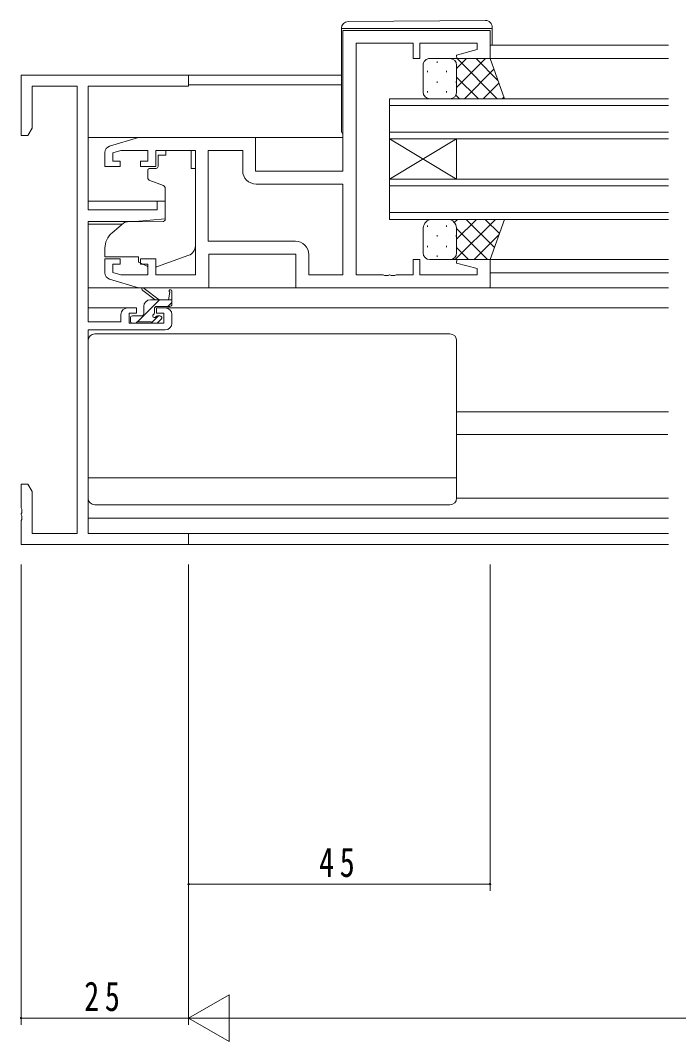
# Model space of a CAD drawing. Units: millimetres, scale not verified. Extents: x -567 to 567, y -403 to 403.
# Drawn here: x -132.8 to -34.6, y -67.1 to 85.3 of the extents above; entities that cross this region are included whole.
import ezdxf

# ---------------------------------------------------------------- set-up
doc = ezdxf.new("R2010")
doc.units = ezdxf.units.MM
doc.header["$LTSCALE"] = 2
for name, color, linetype, lineweight in [('0-3_YKK_11', 7, 'Continuous', 18), ('0-4_YKK_12', 2, 'Continuous', 18), ('0-5_YKK_13', 4, 'Continuous', 18), ('0-6_YKK_D', 6, 'Continuous', 18)]:
    doc.layers.add(name, color=color, linetype=linetype, lineweight=lineweight)
doc.styles.add('ＭＳ ゴシック', font='')
doc.styles.get('ＭＳ ゴシック').set_extended_font_data('MS Gothic')

msp = doc.modelspace()

# ---------------------------------------------------------------- linework, layer by layer
at = {"layer": '0-3_YKK_11'}
for p, q in [((-62.726, 83.813), (-84.726, 83.813)), ((-84.726, 83.813), (-84.726, 62.813)), ((-82.726, 81.883), (-74.226, 81.883)), ((-82.726, 47.343), (-82.726, 81.883)), ((-73.226, 81.883), (-64.656, 81.883)), ((-132.726, 77.113), (-132.726, 68.113)), ((-107.726, 77.113), (-132.726, 77.113)), ((-107.726, 75.483), (-107.726, 77.113)), ((-131.096, 75.483), (-124.356, 75.483)), ((-131.096, 69.204), (-131.096, 75.483)), ((-124.356, 75.483), (-124.356, 8.743)), ((-122.726, 75.483), (-107.726, 75.483)), ((-122.726, 57.013), (-122.726, 75.483)), ((-115.226, 67.813), (-119.513, 66.526)), ((-97.726, 67.813), (-115.226, 67.813)), ((-97.726, 62.813), (-97.726, 67.813)), ((-112.626, 65.883), (-106.726, 65.883)), ((-106.726, 65.883), (-106.726, 47.343)), ((-99.656, 65.883), (-104.796, 65.883)), ((-104.796, 65.883), (-104.796, 52.343)), ((-104.796, 65.883), (-104.796, 52.343)), ((-99.656, 62.883), (-99.656, 65.883)), ((-84.726, 62.813), (-97.726, 62.813)), ((-84.726, 60.883), (-97.656, 60.883)), ((-84.726, 47.343), (-84.726, 60.883)), ((-111.226, 58.313), (-112.426, 58.313)), ((-111.226, 55.706), (-111.226, 58.313)), ((-122.726, 55.313), (-115.726, 55.313)), ((-122.726, 40.313), (-122.726, 55.313)), ((-115.726, 55.313), (-111.226, 55.706)), ((-104.796, 52.343), (-91.796, 52.343)), ((-104.726, 50.413), (-91.726, 50.413)), ((-104.726, 45.413), (-104.726, 50.413)), ((-91.726, 50.413), (-91.726, 45.413)), ((-62.726, 45.413), (-62.726, 49.613)), ((-106.726, 47.343), (-112.626, 47.343)), ((-78.684, 47.343), (-82.726, 47.343)), ((-78.501, 47.223), (-78.684, 47.343)), ((-77.768, 47.343), (-77.951, 47.223)), ((-77.684, 47.343), (-77.768, 47.343)), ((-77.501, 47.223), (-77.684, 47.343)), ((-76.768, 47.343), (-76.951, 47.223)), ((-74.226, 47.343), (-76.768, 47.343)), ((-64.656, 47.343), (-73.226, 47.343)), ((-119.513, 46.699), (-115.226, 45.413)), ((-77.951, 47.223), (-78.501, 47.223)), ((-76.951, 47.223), (-77.501, 47.223)), ((-115.226, 45.413), (-104.726, 45.413)), ((-91.726, 45.413), (-62.726, 45.413)), ((-111.226, 42.413), (-112.526, 42.413)), ((-112.526, 42.413), (-112.526, 41.613)), ((-112.526, 41.613), (-111.426, 41.613)), ((-111.426, 41.613), (-111.426, 40.113)), ((-110.226, 40.113), (-110.226, 41.413)), ((-111.426, 40.113), (-116.626, 40.113)), ((-122.726, 39.113), (-111.226, 39.113)), ((-122.726, 8.743), (-122.726, 39.113)), ((-131.726, 16.113), (-132.726, 16.113)), ((-132.726, 16.113), (-132.726, 12.571)), ((-131.096, 15.021), (-131.726, 16.113)), ((-131.096, 8.743), (-131.096, 15.021)), ((-132.726, 12.571), (-132.606, 12.388)), ((-124.356, 8.743), (-131.096, 8.743)), ((-107.726, 8.743), (-122.726, 8.743)), ((-107.726, 7.113), (-107.726, 8.743)), ((-132.726, 7.113), (-107.726, 7.113))]:
    msp.add_line(p, q, dxfattribs=at)
for points in [[(-64.656, 81.883), (-64.656, 80.965), (-67.755, 80.135), (-67.686, 79.613), (-62.726, 79.613), (-62.726, 83.813)], [(-74.226, 81.883), (-74.226, 79.613), (-73.226, 79.613), (-73.226, 81.883)], [(-132.726, 68.113), (-131.726, 68.113), (-131.096, 69.204)], [(-120.226, 65.569), (-120.226, 63.513), (-117.926, 63.513), (-117.926, 64.313), (-119.026, 64.313), (-119.026, 65.524), (-117.831, 65.883), (-113.826, 65.883), (-113.826, 64.313), (-114.926, 64.313), (-114.926, 63.513), (-112.626, 63.513), (-112.626, 65.883)], [(-112.426, 58.313), (-112.426, 57.013), (-122.726, 57.013)], [(-89.796, 50.343), (-89.796, 47.343), (-84.726, 47.343)], [(-112.626, 47.343), (-112.626, 49.713), (-114.926, 49.713), (-114.926, 48.913), (-113.826, 48.913), (-113.826, 47.343), (-117.831, 47.343), (-119.026, 47.701), (-119.026, 48.913), (-117.926, 48.913), (-117.926, 49.713), (-120.226, 49.713), (-120.226, 47.657)], [(-73.226, 47.343), (-73.226, 49.613), (-74.226, 49.613), (-74.226, 47.343)], [(-62.726, 49.613), (-67.686, 49.613), (-67.755, 49.09), (-64.656, 48.26), (-64.656, 47.343)], [(-117.826, 41.413), (-117.826, 40.313), (-122.726, 40.313)], [(-116.626, 40.113), (-116.626, 41.613), (-115.526, 41.613), (-115.526, 42.413), (-116.826, 42.413)], [(-132.606, 12.388), (-132.606, 11.838), (-132.726, 11.654), (-132.726, 11.571), (-132.606, 11.388), (-132.606, 10.838), (-132.726, 10.654), (-132.726, 7.113)]]:
    msp.add_lwpolyline(points, dxfattribs=at)
for centre, radius, start, end in [((-119.226, 65.569), 1, 106.69926, 180.00004), ((-97.656, 62.883), 2, 180.00001, 269.99999), ((-91.796, 50.343), 2, 0.00001, 89.99999), ((-119.226, 47.657), 1, 179.99996, 253.30074), ((-116.826, 41.413), 1, 90.00001, 179.99999), ((-111.226, 41.413), 1, 0.00001, 89.99999), ((-111.226, 40.113), 1, 270.00001, 359.99999)]:
    msp.add_arc(centre, radius, start, end, dxfattribs=at)
at = {"layer": '0-4_YKK_12'}
for p, q in [((-62.726, 81.613), (-36.101, 81.613)), ((-63.815, 79.613), (-36.101, 79.613)), ((-108.026, 77.113), (-84.926, 77.113)), ((-107.726, 75.713), (-84.926, 75.713)), ((-77.726, 73.613), (-77.726, 67.613)), ((-36.101, 73.613), (-77.726, 73.613)), ((-77.726, 72.613), (-36.101, 72.613)), ((-36.101, 68.613), (-77.726, 68.613)), ((-122.726, 67.813), (-115.153, 67.813)), ((-98.226, 67.813), (-84.726, 67.813)), ((-77.726, 67.613), (-36.101, 67.613)), ((-77.726, 67.613), (-77.726, 61.613)), ((-77.726, 67.613), (-67.726, 61.613)), ((-77.726, 61.613), (-67.726, 67.613)), ((-67.726, 67.613), (-67.726, 61.613)), ((-77.726, 61.613), (-77.726, 55.613)), ((-36.101, 61.613), (-77.726, 61.613)), ((-77.726, 60.613), (-36.101, 60.613)), ((-122.726, 58.313), (-111.226, 58.313)), ((-36.101, 56.613), (-77.726, 56.613)), ((-122.726, 54.913), (-117.603, 54.913)), ((-77.726, 55.613), (-36.101, 55.613)), ((-63.226, 49.613), (-36.101, 49.614)), ((-62.726, 47.612), (-36.101, 47.613)), ((-63.226, 45.413), (-36.101, 45.413)), ((-122.726, 42.413), (-116.826, 42.413)), ((-111.226, 42.413), (-36.101, 42.413)), ((-67.726, 26.913), (-36.101, 26.913)), ((-67.726, 23.513), (-36.194, 23.513)), ((-122.726, 11.013), (-36.101, 11.013)), ((-122.426, 8.743), (-36.101, 8.743)), ((-108.026, 7.113), (-36.101, 7.113))]:
    msp.add_line(p, q, dxfattribs=at)
at = {"layer": '0-5_YKK_13'}
for p, q in [((-84.926, 84.113), (-84.926, 83.813)), ((-84.926, 68.813), (-84.926, 83.813)), ((-84.43, 84.113), (-62.93, 84.113)), ((-63.435, 85.3), (-83.935, 85.121)), ((-62.93, 84.113), (-62.426, 84.113)), ((-62.426, 84.113), (-62.426, 84.3)), ((-62.426, 83.813), (-62.426, 84.113)), ((-62.426, 83.813), (-62.426, 81.613)), ((-71.726, 79.613), (-68.726, 79.613)), ((-62.726, 79.613), (-68.726, 79.613)), ((-67.726, 78.12), (-66.233, 79.613)), ((-67.726, 75.291), (-63.405, 79.613)), ((-61.653, 73.613), (-67.653, 79.613)), ((-61.56, 76.348), (-64.825, 79.613)), ((-60.583, 73.613), (-62.726, 79.613)), ((-72.726, 74.613), (-72.726, 78.613)), ((-72.061, 77.778), (-72.061, 77.578)), ((-70.646, 79.193), (-70.646, 78.993)), ((-69.231, 77.778), (-69.231, 77.578)), ((-67.726, 78.613), (-67.726, 75.013)), ((-67.726, 78.613), (-67.726, 74.613)), ((-66.576, 73.613), (-62.16, 78.029)), ((-64.481, 73.613), (-67.726, 76.857)), ((-72.061, 74.748), (-72.061, 74.548)), ((-70.646, 76.163), (-70.646, 75.963)), ((-69.231, 74.748), (-69.231, 74.548)), ((-67.816, 76.163), (-67.816, 75.963)), ((-63.748, 73.613), (-61.416, 75.945)), ((-68.726, 73.613), (-71.726, 73.613)), ((-68.726, 73.613), (-60.583, 73.613)), ((-67.31, 73.613), (-67.842, 74.145)), ((-60.919, 73.613), (-60.672, 73.86)), ((-111.126, 65.883), (-111.126, 65.213)), ((-111.126, 65.883), (-107.326, 65.883)), ((-107.326, 65.883), (-107.326, 65.213)), ((-111.126, 65.213), (-112.296, 65.213)), ((-112.296, 64.213), (-112.296, 65.213)), ((-112.296, 64.213), (-112.296, 63.513)), ((-113.826, 62.913), (-113.826, 61.863)), ((-112.596, 63.213), (-113.526, 63.213)), ((-107.326, 63.213), (-106.726, 63.213)), ((-106.726, 51.657), (-106.726, 63.213)), ((-113.497, 61.393), (-111.497, 60.665)), ((-111.226, 60.216), (-111.226, 55.61)), ((-117.463, 55.03), (-119.154, 53.611)), ((-111.443, 55.311), (-116.829, 55.264)), ((-68.726, 55.613), (-71.726, 55.613)), ((-68.072, 55.146), (-67.606, 55.613)), ((-67.949, 49.613), (-61.949, 55.613)), ((-67.726, 52.664), (-64.777, 55.613)), ((-62.082, 51.415), (-66.28, 55.613)), ((-61.338, 53.499), (-63.452, 55.613)), ((-60.594, 55.583), (-60.624, 55.613)), ((-72.726, 54.113), (-72.726, 50.613)), ((-72.061, 54.478), (-72.061, 54.678)), ((-69.231, 54.478), (-69.231, 54.678)), ((-63.109, 49.613), (-67.726, 54.229)), ((-67.726, 50.613), (-67.726, 54.113)), ((-67.726, 50.613), (-67.726, 53.713)), ((-65.12, 49.613), (-61.396, 53.337)), ((-70.646, 53.063), (-70.646, 53.263)), ((-67.816, 53.063), (-67.816, 53.263)), ((-120.226, 51.312), (-120.226, 50.013)), ((-72.061, 51.448), (-72.061, 51.648)), ((-69.231, 51.448), (-69.231, 51.648)), ((-65.937, 49.613), (-67.726, 51.401)), ((-115.226, 49.713), (-115.226, 49.215)), ((-113.92, 48.606), (-115.226, 49.215)), ((-112.354, 48.572), (-107.717, 50.247)), ((-71.726, 49.613), (-68.726, 49.613)), ((-70.646, 50.033), (-70.646, 50.233)), ((-67.816, 50.198), (-67.816, 50.233)), ((-115.153, 45.413), (-122.726, 45.413)), ((-112.726, 43.613), (-114.545, 45.014)), ((-112.126, 43.613), (-114.344, 45.295)), ((-110.526, 44.739), (-110.725, 43.613)), ((-110.226, 42.913), (-110.226, 44.912)), ((-105.226, 45.413), (-91.226, 45.413)), ((-112.078, 43.613), (-115.378, 40.313)), ((-113.426, 43.613), (-110.226, 43.613)), ((-110.226, 43.22), (-110.833, 42.613)), ((-114.726, 41.213), (-116.126, 41.213)), ((-114.426, 41.513), (-114.426, 42.613)), ((-112.233, 41.213), (-113.271, 40.175)), ((-112.826, 41.674), (-112.826, 42.313)), ((-112.526, 42.613), (-110.526, 42.613)), ((-112.026, 41.213), (-112.365, 41.213)), ((-116.426, 40.913), (-116.426, 40.413)), ((-116.126, 40.113), (-115.626, 40.113)), ((-115.434, 40.257), (-115.571, 40.12)), ((-115.426, 40.313), (-113.326, 40.313)), ((-113.126, 40.113), (-112.526, 40.113)), ((-112.314, 40.2), (-111.814, 40.7)), ((-121.726, 38.513), (-68.726, 38.513)), ((-122.726, 14.013), (-122.726, 37.513)), ((-67.726, 14.013), (-67.726, 37.513)), ((-122.726, 17.053), (-67.726, 17.053)), ((-36.101, 14.013), (-67.726, 14.013)), ((-121.726, 13.013), (-68.726, 13.013))]:
    msp.add_line(p, q, dxfattribs=at)
for points in [[(-84.926, 84.121), (-84.926, 84.113), (-84.43, 84.113)], [(-107.326, 63.213), (-107.326, 64.213), (-107.326, 65.213)], [(-68.726, 55.613), (-60.583, 55.613), (-62.726, 49.613), (-68.726, 49.613)], [(-120.226, 50.013), (-115.226, 50.013), (-115.226, 49.713)]]:
    msp.add_lwpolyline(points, dxfattribs=at)
for centre, radius, start, end in [((-83.926, 84.121), 1, 90.5, 180), ((-63.426, 84.3), 1, 0, 90.5), ((-71.726, 78.613), 1, 89.9999, 179.9999), ((-68.726, 78.613), 1, 359.9999, 89.9999), ((-71.726, 74.613), 1, 179.9999, 269.9999), ((-68.726, 74.613), 1, 269.9999, 359.9999), ((-84.426, 68.813), 0.5, 180, 233.13017), ((-113.526, 62.913), 0.3, 90, 180), ((-112.596, 63.513), 0.3, 270, 0), ((-113.326, 61.863), 0.5, 180, 250), ((-111.726, 60.216), 0.5, 0, 70), ((-116.82, 54.264), 1, 90.5, 130), ((-111.526, 55.61), 0.3, 270.5, 0), ((-71.194, 54.174), 1.534, 110.30881, 182.3117), ((-69.258, 54.174), 1.534, 357.68843, 69.69136), ((-117.226, 51.312), 3, 130, 180), ((-108.226, 51.657), 1.5, 289.85326, 0), ((-71.726, 50.613), 1, 180.0001, 270.0001), ((-68.726, 50.613), 1, 270.0001, 0.0001), ((-113.497, 49.513), 1, 245, 250.79704), ((-112.694, 49.513), 1, 273.88684, 289.85326), ((-114.526, 45.213), 0.2, 24.41711, 264.41711), ((-110.426, 44.912), 0.2, 360, 240), ((-113.426, 42.613), 1, 90, 180), ((-110.526, 42.913), 0.3, 270, 360), ((-116.126, 40.913), 0.3, 90, 180), ((-114.726, 41.513), 0.3, 270, 360), ((-112.826, 41.213), 0.25, 123.05573, 326.94427), ((-113.126, 41.674), 0.3, 303.05573, 360), ((-112.526, 42.313), 0.3, 90, 180), ((-112.365, 40.913), 0.3, 90, 146.94427), ((-112.026, 40.913), 0.3, 315, 90), ((-116.126, 40.413), 0.3, 180, 270), ((-115.626, 40.313), 0.2, 270, 360), ((-113.126, 40.313), 0.2, 180, 270), ((-112.526, 40.413), 0.3, 270, 315), ((-121.726, 37.513), 1, 90, 180), ((-68.726, 37.513), 1, 0, 90), ((-121.726, 14.013), 1, 180, 270), ((-68.726, 14.013), 1, 270, 0)]:
    msp.add_arc(centre, radius, start, end, dxfattribs=at)
at = {"layer": '0-6_YKK_D'}
for p, q in [((-132.726, 4.113), (-132.726, -64.585)), ((-107.726, 4.113), (-107.726, -64.585)), ((-107.726, 4.113), (-107.726, -64.585)), ((-107.726, 4.113), (-107.726, -44.585)), ((-62.726, 4.113), (-62.726, -44.585)), ((-107.726, -43.585), (-62.726, -43.585)), ((-107.726, -63.585), (-101.664, -60.085)), ((-101.664, -67.085), (-101.664, -60.085)), ((-107.726, -63.585), (-132.726, -63.585)), ((-107.726, -63.585), (-95.602, -63.585)), ((-107.726, -63.585), (-101.664, -67.085)), ((-100.726, -63.585), (385.274, -63.585))]:
    msp.add_line(p, q, dxfattribs=at)
for centre, start, end in [((-107.726, -43.585), 0, 180), ((-107.726, -43.585), 180, 0), ((-62.726, -43.585), 0, 180), ((-62.726, -43.585), 180, 0), ((-132.726, -63.585), 0, 180), ((-132.726, -63.585), 180, 0)]:
    msp.add_arc(centre, 0.106, start, end, dxfattribs=at)

# ---------------------------------------------------------------- texts
at = {"layer": '0-6_YKK_D', "color": 7, "char_height": 4.399, "attachment_point": 7, "style": 'ＭＳ ゴシック'}
for s, insert in [('\\T1.37;\\W0.75;45', (-88.259, -42.585)), ('\\T1.37;\\W0.75;25', (-123.308, -62.585))]:
    msp.add_mtext(s, dxfattribs=dict(at, insert=insert))

doc.saveas('drawing.dxf')
